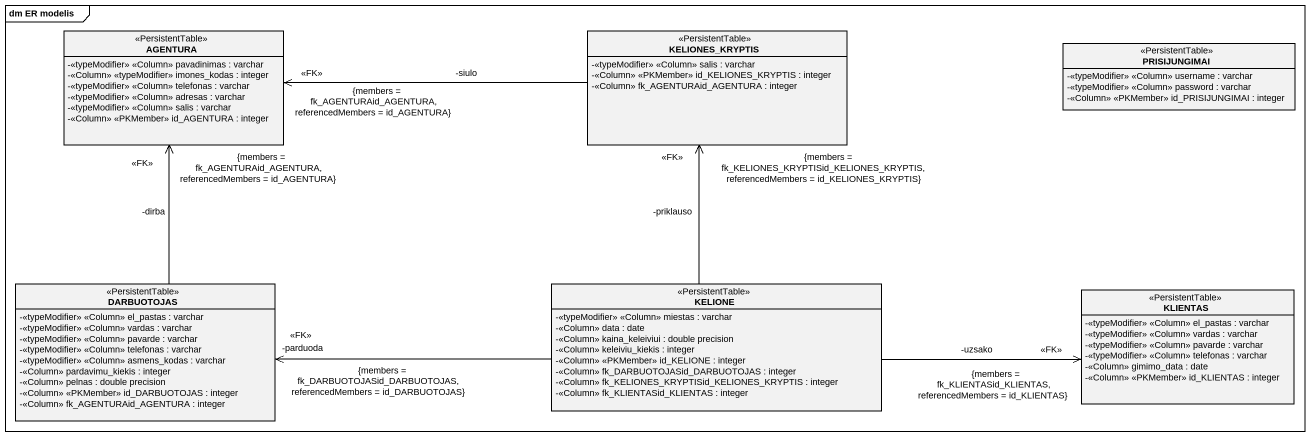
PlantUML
@startuml
mainframe dm ER modelis
hide circle
hide empty members
skinparam classAttributeIconSize 0
class AGENTURA <<PersistentTable>> {
  -<<typeModifier>> <<Column>> pavadinimas : varchar
  -<<Column>> <<typeModifier>> imones_kodas : integer
  -<<typeModifier>> <<Column>> telefonas : varchar
  -<<typeModifier>> <<Column>> adresas : varchar
  -<<typeModifier>> <<Column>> salis : varchar
  -<<Column>> <<PKMember>> id_AGENTURA : integer
}
class KELIONES_KRYPTIS <<PersistentTable>> {
  -<<typeModifier>> <<Column>> salis : varchar
  -<<Column>> <<PKMember>> id_KELIONES_KRYPTIS : integer
  -<<Column>> fk_AGENTURAid_AGENTURA : integer
}
class PRISIJUNGIMAI <<PersistentTable>> {
  -<<typeModifier>> <<Column>> username : varchar
  -<<typeModifier>> <<Column>> password : varchar
  -<<Column>> <<PKMember>> id_PRISIJUNGIMAI : integer
}
class DARBUOTOJAS <<PersistentTable>> {
  -<<typeModifier>> <<Column>> el_pastas : varchar
  -<<typeModifier>> <<Column>> vardas : varchar
  -<<typeModifier>> <<Column>> pavarde : varchar
  -<<typeModifier>> <<Column>> telefonas : varchar
  -<<typeModifier>> <<Column>> asmens_kodas : varchar
  -<<Column>> pardavimu_kiekis : integer
  -<<Column>> pelnas : double precision
  -<<Column>> <<PKMember>> id_DARBUOTOJAS : integer
  -<<Column>> fk_AGENTURAid_AGENTURA : integer
}
class KELIONE <<PersistentTable>> {
  -<<typeModifier>> <<Column>> miestas : varchar
  -<<Column>> data : date
  -<<Column>> kaina_keleiviui : double precision
  -<<Column>> keleiviu_kiekis : integer
  -<<Column>> <<PKMember>> id_KELIONE : integer
  -<<Column>> fk_DARBUOTOJASid_DARBUOTOJAS : integer
  -<<Column>> fk_KELIONES_KRYPTISid_KELIONES_KRYPTIS : integer
  -<<Column>> fk_KLIENTASid_KLIENTAS : integer
}
class KLIENTAS <<PersistentTable>> {
  -<<typeModifier>> <<Column>> el_pastas : varchar
  -<<typeModifier>> <<Column>> vardas : varchar
  -<<typeModifier>> <<Column>> pavarde : varchar
  -<<typeModifier>> <<Column>> telefonas : varchar
  -<<Column>> gimimo_data : date
  -<<Column>> <<PKMember>> id_KLIENTAS : integer
}
KELIONES_KRYPTIS -left-> "-siulo\n<<FK>>\n{members = fk_AGENTURAid_AGENTURA, referencedMembers = id_AGENTURA}" AGENTURA
DARBUOTOJAS -up-> "-dirba\n<<FK>>\n{members = fk_AGENTURAid_AGENTURA, referencedMembers = id_AGENTURA}" AGENTURA
KELIONE -up-> "-priklauso\n<<FK>>\n{members = fk_KELIONES_KRYPTISid_KELIONES_KRYPTIS, referencedMembers = id_KELIONES_KRYPTIS}" KELIONES_KRYPTIS
KELIONE -left-> "-parduoda\n<<FK>>\n{members = fk_DARBUOTOJASid_DARBUOTOJAS, referencedMembers = id_DARBUOTOJAS}" DARBUOTOJAS
KELIONE -right-> "-uzsako\n<<FK>>\n{members = fk_KLIENTASid_KLIENTAS, referencedMembers = id_KLIENTAS}" KLIENTAS
@enduml
